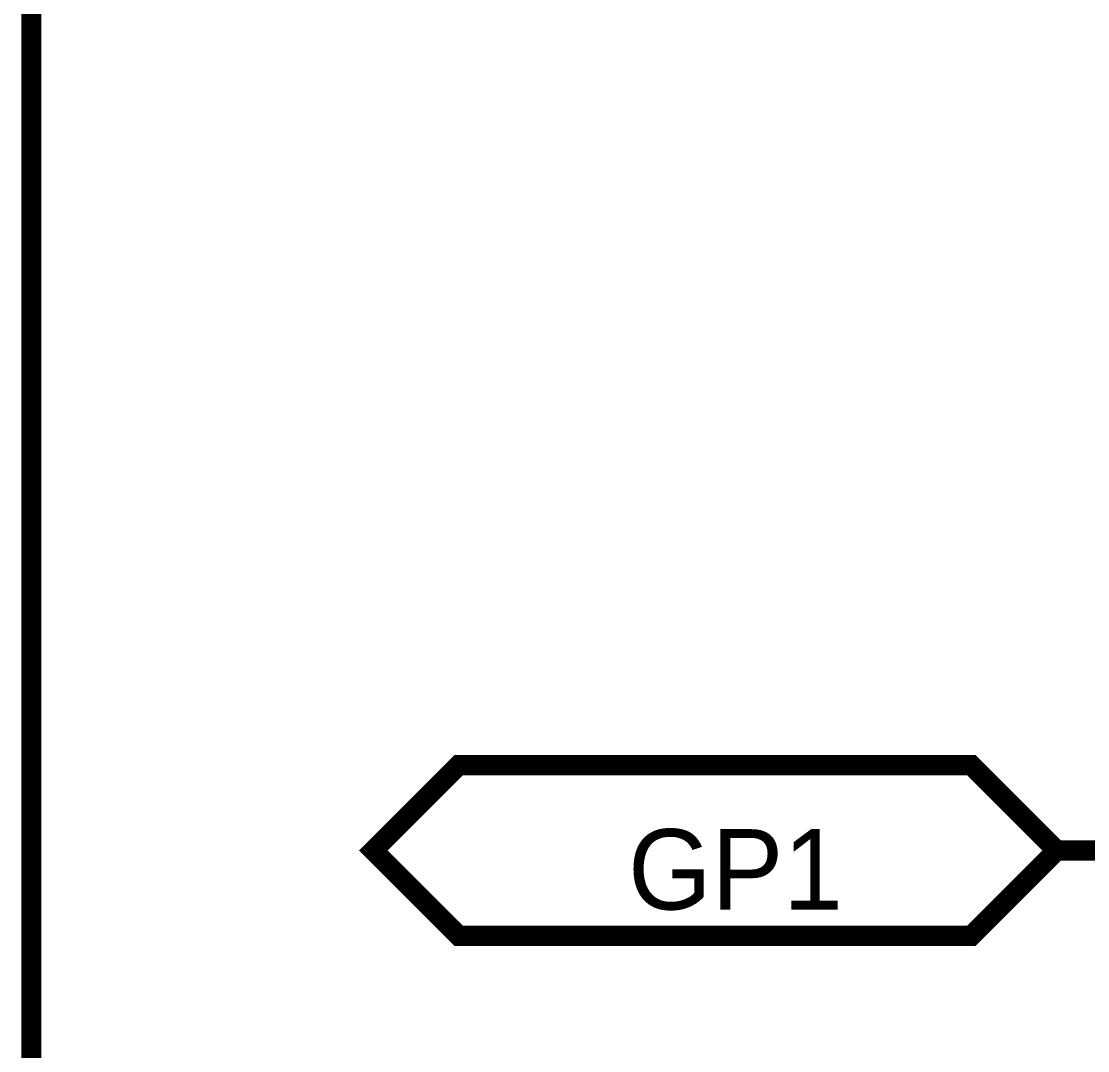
# Model space of a CAD drawing. Header units: inches. Extents: x 0 to 15, y 0 to 9.5.
# Drawn here: x 0.497 to 1.121, y 4.083 to 4.685 of the extents above; entities that cross this region are included whole.
import ezdxf

# ---------------------------------------------------------------- set-up
doc = ezdxf.new("R2010")
doc.units = ezdxf.units.IN
doc.header["$MEASUREMENT"] = 0
doc.layers.add('Sheet', color=255, linetype='Continuous')

msp = doc.modelspace()

# ---------------------------------------------------------------- linework, layer by layer
at = {"layer": 'Sheet'}
for points in [[(0.50252, 6.3998, 0.0118, 0.0118, 0), (2.80185, 6.3998, 0.0118, 0.0118, 0), (2.80185, 3.59995, 0.0118, 0.0118, 0), (0.50252, 3.59995, 0.0118, 0.0118, 0), (0.50252, 6.3998, 0.0118, 0.0118, 0)], [(0.7525, 4.15001, 0.0118, 0.0118, 0), (0.70257, 4.19995, 0.0118, 0.0118, 0), (0.7525, 4.24988, 0.0118, 0.0118, 0), (1.05239, 4.24988, 0.0118, 0.0118, 0), (1.10231, 4.19995, 0.0118, 0.0118, 0), (1.05239, 4.15001, 0.0118, 0.0118, 0), (0.7525, 4.15001, 0.0118, 0.0118, 0)], [(0.7525, 4.15001, 0.0039, 0.0039, 0), (0.70257, 4.19995, 0.0039, 0.0039, 0), (0.7525, 4.24988, 0.0039, 0.0039, 0), (1.05239, 4.24988, 0.0039, 0.0039, 0), (1.10231, 4.19995, 0.0039, 0.0039, 0), (1.05239, 4.15001, 0.0039, 0.0039, 0), (0.7525, 4.15001, 0.0039, 0.0039, 0)]]:
    msp.add_lwpolyline(points, format="xyseb", close=True, dxfattribs=at)
msp.add_lwpolyline([(1.10231, 4.19995, 0.0118, 0.0118, 0), (1.30237, 4.19995, 0.0118, 0.0118, 0), (1.30237, 4.0997, 0.0118, 0.0118, 0)], format="xyseb", dxfattribs=at)

# ---------------------------------------------------------------- texts
msp.add_text('GP1', height=0.047001, dxfattribs=at).set_placement((0.85161, 4.16543))

doc.saveas('drawing.dxf')
